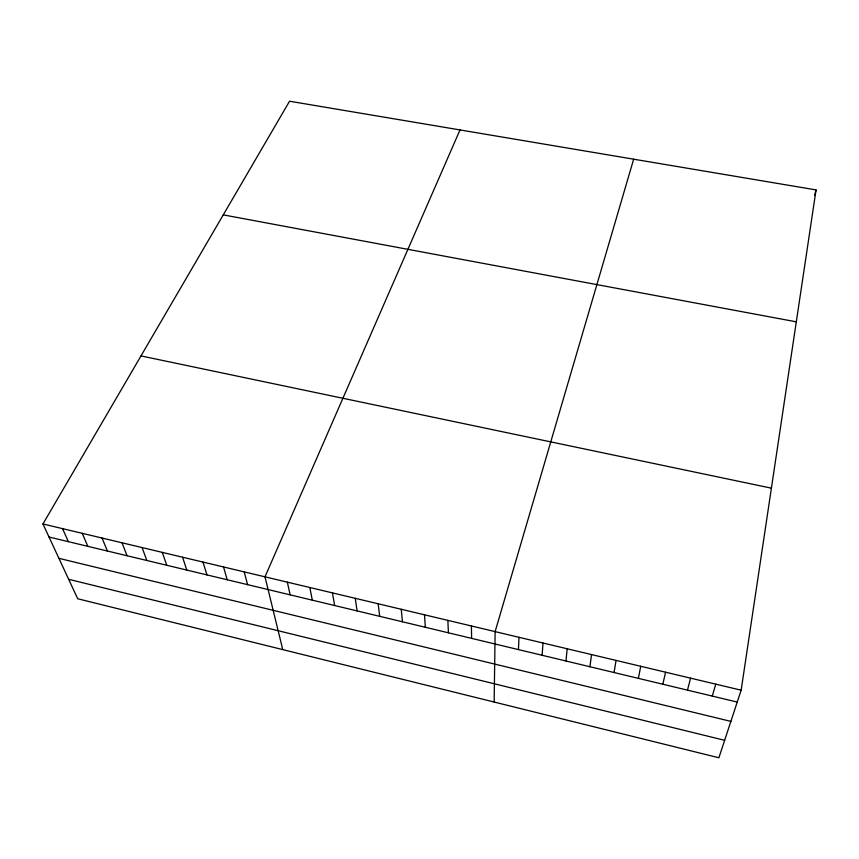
<?xml version="1.0" encoding="UTF-8"?>
<svg xmlns="http://www.w3.org/2000/svg" width="859" height="859" viewBox="0 0 859 859"><rect width="100%" height="100%" fill="white"/><g stroke="black" fill="none" stroke-linecap="round" stroke-linejoin="round"><path stroke-width="1.29" d="M494.15 702.039L495.128 631.612L633.663 159.183M518.46 649.608L518.986 637.303M542.126 655.277L543.006 643.015M565.952 661L567.187 648.77M589.929 666.745L591.54 654.569M741.156 690.196L816.05 189.914L289.558 101.222L42.95 523.969L77.707 598.755L718.886 757.778L741.156 690.196L42.95 523.969M614.067 672.533L616.053 660.41M638.377 678.363L640.728 666.283M662.837 684.236L665.575 672.2M814.708 195.079L816.05 189.914M687.468 690.142L690.604 678.159M712.272 696.091L715.794 684.151M460.005 129.934L264.991 576.829L282.761 649.619M223.265 214.868L796.304 321.835M140.983 355.916L771.403 488.17M49.017 537.025L737.237 702.071M58.927 558.339L730.88 721.388M68.666 579.31L724.642 740.308M62.546 528.629L68.355 541.664M82.249 533.321L87.811 546.324M102.071 538.045L107.375 551.016M122.021 542.791L127.057 555.741M142.079 547.57L146.846 560.487M162.254 552.369L166.764 565.265M182.559 557.201L186.79 570.065M202.982 562.065L206.944 574.896M223.533 566.961L227.206 579.761M244.203 571.879L247.596 584.646M287.336 582.144L290.138 594.847M309.82 587.502L312.311 600.173M332.454 592.893L334.623 605.52M355.239 598.315L357.086 610.91M378.164 603.77L379.689 616.332M401.25 609.267L402.442 621.787M424.486 614.797L425.345 627.274M447.872 620.37L448.398 632.804M471.419 625.975L471.602 638.366"/></g></svg>
